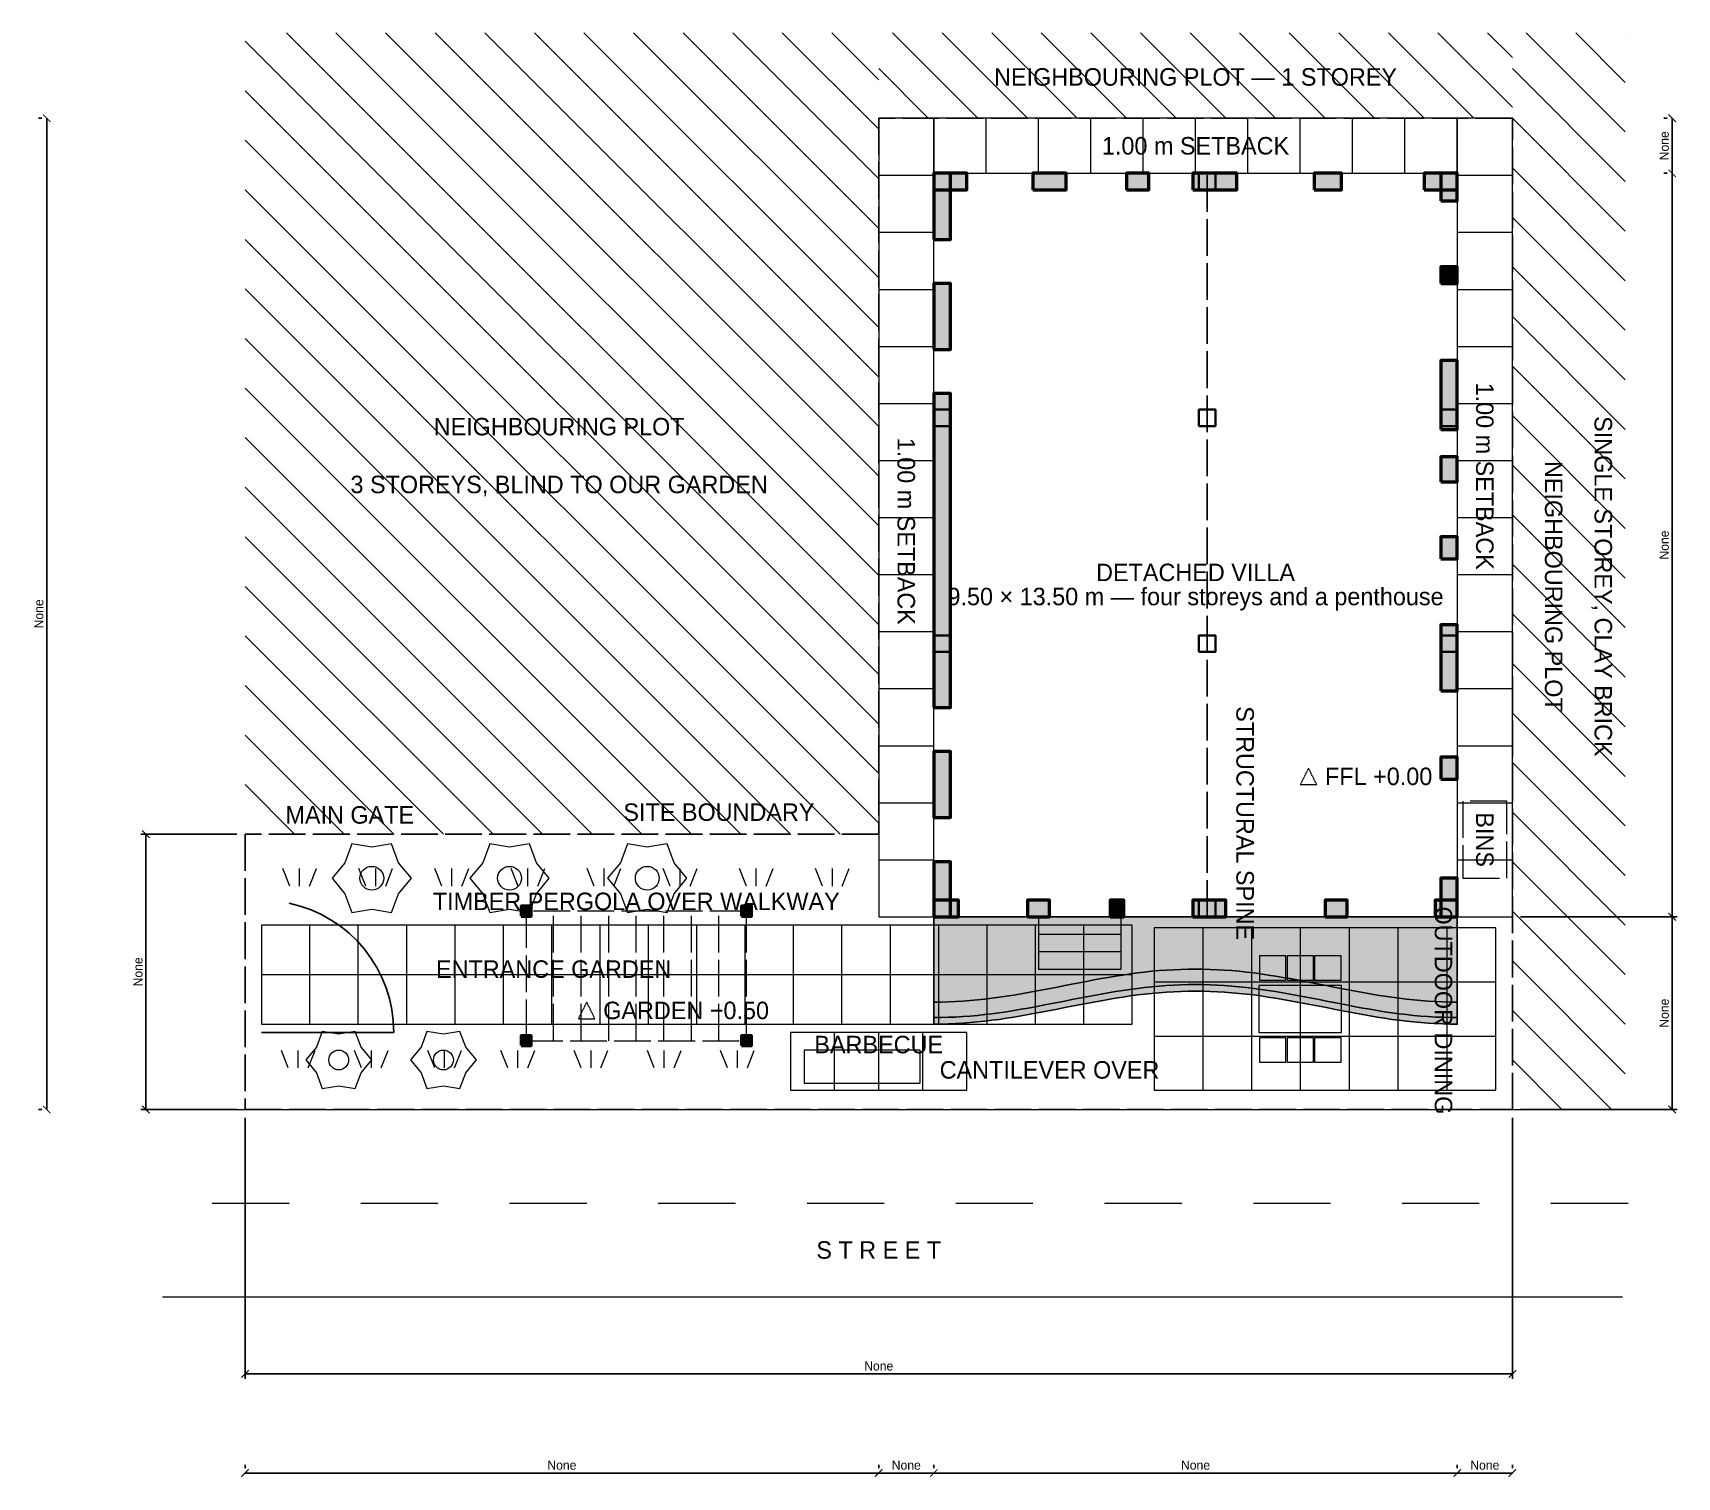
# Model space of a CAD drawing. Header units: millimetres. Extents: x -3851 to 25990, y -6675 to 19550.
import ezdxf
from ezdxf.enums import TextEntityAlignment as Align

# ---------------------------------------------------------------- set-up
doc = ezdxf.new("R2010")
doc.units = ezdxf.units.MM
doc.header["$LTSCALE"] = 20
doc.linetypes.add('DASHDOT', pattern=[3.556, 2.54, -0.508, 0, -0.508])
doc.linetypes.add('DASHED', pattern=[1.524, 1.27, -0.254])
for name, color, linetype, lineweight in [('A-ANNO-DIMS', 5, 'CONTINUOUS', 13), ('A-ANNO-PATT', 8, 'CONTINUOUS', 9), ('A-ANNO-SYMB', 5, 'DASHED', 13), ('A-ANNO-TEXT', 7, 'CONTINUOUS', 13), ('A-FLOR', 7, 'CONTINUOUS', 25), ('A-FLOR-STRS', 2, 'CONTINUOUS', 18), ('A-FURN', 6, 'CONTINUOUS', 13), ('A-WALL', 7, 'CONTINUOUS', 50), ('A-WALL-PATT', 7, 'CONTINUOUS', 9), ('G-ANNO-BNDY', 1, 'DASHDOT', 25), ('L-PLNT', 3, 'CONTINUOUS', 13), ('L-SITE', 3, 'CONTINUOUS', 18), ('S-COLS', 7, 'CONTINUOUS', 35)]:
    doc.layers.add(name, color=color, linetype=linetype, lineweight=lineweight)
doc.dimstyles.new('ARCH', dxfattribs={"dimtxt": 2.2, "dimasz": 1.8, "dimexe": 1.2, "dimexo": 2, "dimgap": 0.8, "dimtad": 1, "dimlfac": 0.001, "dimblk": 'ARCHTICK', "dimcen": 2.5, "dimazin": 3, "dimtfac": 1, "dimtmove": 0, "dimatfit": 3})

# ---------------------------------------------------------------- blocks, each defined once
blk = doc.blocks.new('_ARCHTICK')
at = {"color": 0, "linetype": 'BYBLOCK', "const_width": 0.15}
blk.add_lwpolyline([(-0.5, -0.5), (0.5, 0.5)], dxfattribs=at)

msp = doc.modelspace()

# ---------------------------------------------------------------- hatches: boundary and pattern name
at = {"layer": 'A-ANNO-PATT'}
msp.add_hatch(color=7, dxfattribs=at).paths.add_polyline_path([(12500, 3500), (12500, 1550), (12631.944, 1551.142), (12763.889, 1554.558), (12895.833, 1560.222), (13027.778, 1568.092), (13159.722, 1578.108), (13291.667, 1590.192), (13423.611, 1604.254), (13555.556, 1620.187), (13687.5, 1637.868), (13819.444, 1657.164), (13951.389, 1677.927), (14083.333, 1700), (14215.278, 1723.215), (14347.222, 1747.394), (14479.167, 1772.354), (14611.111, 1797.906), (14743.056, 1823.853), (14875, 1850), (15006.944, 1876.147), (15138.889, 1902.094), (15270.833, 1927.646), (15402.778, 1952.606), (15534.722, 1976.785), (15666.667, 2000), (15798.611, 2022.073), (15930.556, 2042.836), (16062.5, 2062.132), (16194.444, 2079.813), (16326.389, 2095.746), (16458.333, 2109.808), (16590.278, 2121.892), (16722.222, 2131.908), (16854.167, 2139.778), (16986.111, 2145.442), (17118.056, 2148.858), (17250, 2150), (17381.944, 2148.858), (17513.889, 2145.442), (17645.833, 2139.778), (17777.778, 2131.908), (17909.722, 2121.892), (18041.667, 2109.808), (18173.611, 2095.746), (18305.556, 2079.813), (18437.5, 2062.132), (18569.444, 2042.836), (18701.389, 2022.073), (18833.333, 2000), (18965.278, 1976.785), (19097.222, 1952.606), (19229.167, 1927.646), (19361.111, 1902.094), (19493.056, 1876.147), (19625, 1850), (19756.944, 1823.853), (19888.889, 1797.906), (20020.833, 1772.354), (20152.778, 1747.394), (20284.722, 1723.215), (20416.667, 1700), (20548.611, 1677.927), (20680.556, 1657.164), (20812.5, 1637.868), (20944.444, 1620.187), (21076.389, 1604.254), (21208.333, 1590.192), (21340.278, 1578.108), (21472.222, 1568.092), (21604.167, 1560.222), (21736.111, 1554.558), (21868.056, 1551.142), (22000, 1550), (22000, 3500)])
at = {"layer": 'A-WALL-PATT'}
for points in [[(12500, 15800), (12800, 15800), (12800, 17000), (12500, 17000)], [(12500, 16700), (13100, 16700), (13100, 17000), (12500, 17000)], [(14300, 16700), (14900, 16700), (14900, 17000), (14300, 17000)], [(16000, 16700), (16400, 16700), (16400, 17000), (16000, 17000)], [(17200, 16700), (18000, 16700), (18000, 17000), (17200, 17000)], [(19400, 16700), (19900, 16700), (19900, 17000), (19400, 17000)], [(21400, 16700), (22000, 16700), (22000, 17000), (21400, 17000)], [(21700, 16500), (22000, 16500), (22000, 17000), (21700, 17000)], [(21700, 15000), (22000, 15000), (22000, 15300), (21700, 15300)], [(12500, 13800), (12800, 13800), (12800, 15000), (12500, 15000)], [(21700, 12350), (22000, 12350), (22000, 13600), (21700, 13600)], [(12500, 7300), (12800, 7300), (12800, 13000), (12500, 13000)], [(21700, 11400), (22000, 11400), (22000, 11850), (21700, 11850)], [(21700, 10000), (22000, 10000), (22000, 10400), (21700, 10400)], [(21700, 7600), (22000, 7600), (22000, 8800), (21700, 8800)], [(12500, 5300), (12800, 5300), (12800, 6500), (12500, 6500)], [(21700, 6000), (22000, 6000), (22000, 6400), (21700, 6400)], [(12500, 3500), (12800, 3500), (12800, 4500), (12500, 4500)], [(21700, 3500), (22000, 3500), (22000, 4200), (21700, 4200)], [(5010, 3510), (5190, 3510), (5190, 3690), (5010, 3690)], [(9010, 3510), (9190, 3510), (9190, 3690), (9010, 3690)], [(12500, 3500), (12950, 3500), (12950, 3800), (12500, 3800)], [(14200, 3500), (14600, 3500), (14600, 3800), (14200, 3800)], [(15700, 3500), (15950, 3500), (15950, 3800), (15700, 3800)], [(17200, 3500), (17800, 3500), (17800, 3800), (17200, 3800)], [(19600, 3500), (20000, 3500), (20000, 3800), (19600, 3800)], [(21600, 3500), (22000, 3500), (22000, 3800), (21600, 3800)], [(5010, 1160), (5190, 1160), (5190, 1340), (5010, 1340)], [(9010, 1160), (9190, 1160), (9190, 1340), (9010, 1340)]]:
    msp.add_hatch(color=7, dxfattribs=at).paths.add_polyline_path(points)

# ---------------------------------------------------------------- linework, layer by layer
at = {"layer": 'A-ANNO-PATT'}
for p, q in [((11500, 7900), (0, 19400)), ((11500, 8800), (750, 19550)), ((11500, 9700), (1650, 19550)), ((11500, 10600), (2550, 19550)), ((11500, 11500), (3450, 19550)), ((11500, 12400), (4350, 19550)), ((11500, 13300), (5250, 19550)), ((11500, 14200), (6150, 19550)), ((11500, 15100), (7050, 19550)), ((11500, 16000), (7950, 19550)), ((11500, 16900), (8850, 19550)), ((11500, 17800), (9750, 19550)), ((11500, 18700), (10650, 19550)), ((13300, 18000), (11750, 19550)), ((14200, 18000), (12650, 19550)), ((15100, 18000), (13550, 19550)), ((16000, 18000), (14450, 19550)), ((16900, 18000), (15350, 19550)), ((17800, 18000), (16250, 19550)), ((18700, 18000), (17150, 19550)), ((19600, 18000), (18050, 19550)), ((20500, 18000), (18950, 19550)), ((21400, 18000), (19850, 19550)), ((22300, 18000), (20750, 19550)), ((23000, 18200), (21650, 19550)), ((23000, 19100), (22550, 19550)), ((25050, 17750), (23250, 19550)), ((25050, 18650), (24150, 19550)), ((25050, 19550), (25050, 19550)), ((12400, 18000), (11500, 18900)), ((25050, 16850), (23000, 18900)), ((11500, 7000), (0, 18500)), ((11500, 18000), (11500, 18000)), ((25050, 15950), (23000, 18000)), ((11500, 6100), (0, 17600)), ((25050, 15050), (23000, 17100)), ((11500, 5200), (0, 16700)), ((25050, 14150), (23000, 16200)), ((10800, 5000), (0, 15800)), ((25050, 13250), (23000, 15300)), ((9900, 5000), (0, 14900)), ((25050, 12350), (23000, 14400)), ((9000, 5000), (0, 14000)), ((25050, 11450), (23000, 13500)), ((8100, 5000), (0, 13100)), ((25050, 10550), (23000, 12600)), ((7200, 5000), (0, 12200)), ((25050, 9650), (23000, 11700)), ((6300, 5000), (0, 11300)), ((25050, 8750), (23000, 10800)), ((5400, 5000), (0, 10400)), ((25050, 7850), (23000, 9900)), ((4500, 5000), (0, 9500)), ((25050, 6950), (23000, 9000)), ((3600, 5000), (0, 8600)), ((25050, 6050), (23000, 8100)), ((2700, 5000), (0, 7700)), ((25050, 5150), (23000, 7200)), ((1800, 5000), (0, 6800)), ((25050, 4250), (23000, 6300)), ((900, 5000), (0, 5900)), ((25050, 3350), (23000, 5400)), ((0, 5000), (0, 5000)), ((25050, 2450), (23000, 4500)), ((25050, 1550), (23000, 3600)), ((25050, 650), (23000, 2700)), ((24800, 0), (23000, 1800)), ((23900, 0), (23000, 900)), ((23000, 0), (23000, 0))]:
    msp.add_line(p, q, dxfattribs=at)
at = {"layer": 'A-ANNO-SYMB'}
for points in [[(19300, 6200), (19150, 5900), (19450, 5900)], [(6200, 1950), (6050, 1650), (6350, 1650)]]:
    msp.add_lwpolyline(points, close=True, dxfattribs=at)
at = {"layer": 'A-FLOR', "linetype": 'DASHED', "ltscale": 26.25}
msp.add_line((17460, 3500), (17460, 17000), dxfattribs=at)
at = {"layer": 'A-FLOR'}
msp.add_line((300, 1400), (2700, 1400), dxfattribs=at)
msp.add_lwpolyline([(12500, 3500), (12500, 1550), (12631.944, 1551.142), (12763.889, 1554.558), (12895.833, 1560.222), (13027.778, 1568.092), (13159.722, 1578.108), (13291.667, 1590.192), (13423.611, 1604.254), (13555.556, 1620.187), (13687.5, 1637.868), (13819.444, 1657.164), (13951.389, 1677.927), (14083.333, 1700), (14215.278, 1723.215), (14347.222, 1747.394), (14479.167, 1772.354), (14611.111, 1797.906), (14743.056, 1823.853), (14875, 1850), (15006.944, 1876.147), (15138.889, 1902.094), (15270.833, 1927.646), (15402.778, 1952.606), (15534.722, 1976.785), (15666.667, 2000), (15798.611, 2022.073), (15930.556, 2042.836), (16062.5, 2062.132), (16194.444, 2079.813), (16326.389, 2095.746), (16458.333, 2109.808), (16590.278, 2121.892), (16722.222, 2131.908), (16854.167, 2139.778), (16986.111, 2145.442), (17118.056, 2148.858), (17250, 2150), (17381.944, 2148.858), (17513.889, 2145.442), (17645.833, 2139.778), (17777.778, 2131.908), (17909.722, 2121.892), (18041.667, 2109.808), (18173.611, 2095.746), (18305.556, 2079.813), (18437.5, 2062.132), (18569.444, 2042.836), (18701.389, 2022.073), (18833.333, 2000), (18965.278, 1976.785), (19097.222, 1952.606), (19229.167, 1927.646), (19361.111, 1902.094), (19493.056, 1876.147), (19625, 1850), (19756.944, 1823.853), (19888.889, 1797.906), (20020.833, 1772.354), (20152.778, 1747.394), (20284.722, 1723.215), (20416.667, 1700), (20548.611, 1677.927), (20680.556, 1657.164), (20812.5, 1637.868), (20944.444, 1620.187), (21076.389, 1604.254), (21208.333, 1590.192), (21340.278, 1578.108), (21472.222, 1568.092), (21604.167, 1560.222), (21736.111, 1554.558), (21868.056, 1551.142), (22000, 1550), (22000, 3500)], close=True, dxfattribs=at)
at = {"layer": 'A-FLOR', "linetype": 'DASHED', "ltscale": 26.25}
msp.add_lwpolyline([(12500, 1950), (12631.944, 1951.142), (12763.889, 1954.558), (12895.833, 1960.222), (13027.778, 1968.092), (13159.722, 1978.108), (13291.667, 1990.192), (13423.611, 2004.254), (13555.556, 2020.187), (13687.5, 2037.868), (13819.444, 2057.164), (13951.389, 2077.927), (14083.333, 2100), (14215.278, 2123.215), (14347.222, 2147.394), (14479.167, 2172.354), (14611.111, 2197.906), (14743.056, 2223.853), (14875, 2250), (15006.944, 2276.147), (15138.889, 2302.094), (15270.833, 2327.646), (15402.778, 2352.606), (15534.722, 2376.785), (15666.667, 2400), (15798.611, 2422.073), (15930.556, 2442.836), (16062.5, 2462.132), (16194.444, 2479.813), (16326.389, 2495.746), (16458.333, 2509.808), (16590.278, 2521.892), (16722.222, 2531.908), (16854.167, 2539.778), (16986.111, 2545.442), (17118.056, 2548.858), (17250, 2550), (17381.944, 2548.858), (17513.889, 2545.442), (17645.833, 2539.778), (17777.778, 2531.908), (17909.722, 2521.892), (18041.667, 2509.808), (18173.611, 2495.746), (18305.556, 2479.813), (18437.5, 2462.132), (18569.444, 2442.836), (18701.389, 2422.073), (18833.333, 2400), (18965.278, 2376.785), (19097.222, 2352.606), (19229.167, 2327.646), (19361.111, 2302.094), (19493.056, 2276.147), (19625, 2250), (19756.944, 2223.853), (19888.889, 2197.906), (20020.833, 2172.354), (20152.778, 2147.394), (20284.722, 2123.215), (20416.667, 2100), (20548.611, 2077.927), (20680.556, 2057.164), (20812.5, 2037.868), (20944.444, 2020.187), (21076.389, 2004.254), (21208.333, 1990.192), (21340.278, 1978.108), (21472.222, 1968.092), (21604.167, 1960.222), (21736.111, 1954.558), (21868.056, 1951.142), (22000, 1950)], dxfattribs=at)
at = {"layer": 'A-FLOR'}
for points in [[(12500, 1670), (12631.944, 1671.142), (12763.889, 1674.558), (12895.833, 1680.222), (13027.778, 1688.092), (13159.722, 1698.108), (13291.667, 1710.192), (13423.611, 1724.254), (13555.556, 1740.187), (13687.5, 1757.868), (13819.444, 1777.164), (13951.389, 1797.927), (14083.333, 1820), (14215.278, 1843.215), (14347.222, 1867.394), (14479.167, 1892.354), (14611.111, 1917.906), (14743.056, 1943.853), (14875, 1970), (15006.944, 1996.147), (15138.889, 2022.094), (15270.833, 2047.646), (15402.778, 2072.606), (15534.722, 2096.785), (15666.667, 2120), (15798.611, 2142.073), (15930.556, 2162.836), (16062.5, 2182.132), (16194.444, 2199.813), (16326.389, 2215.746), (16458.333, 2229.808), (16590.278, 2241.892), (16722.222, 2251.908), (16854.167, 2259.778), (16986.111, 2265.442), (17118.056, 2268.858), (17250, 2270), (17381.944, 2268.858), (17513.889, 2265.442), (17645.833, 2259.778), (17777.778, 2251.908), (17909.722, 2241.892), (18041.667, 2229.808), (18173.611, 2215.746), (18305.556, 2199.813), (18437.5, 2182.132), (18569.444, 2162.836), (18701.389, 2142.073), (18833.333, 2120), (18965.278, 2096.785), (19097.222, 2072.606), (19229.167, 2047.646), (19361.111, 2022.094), (19493.056, 1996.147), (19625, 1970), (19756.944, 1943.853), (19888.889, 1917.906), (20020.833, 1892.354), (20152.778, 1867.394), (20284.722, 1843.215), (20416.667, 1820), (20548.611, 1797.927), (20680.556, 1777.164), (20812.5, 1757.868), (20944.444, 1740.187), (21076.389, 1724.254), (21208.333, 1710.192), (21340.278, 1698.108), (21472.222, 1688.092), (21604.167, 1680.222), (21736.111, 1674.558), (21868.056, 1671.142), (22000, 1670)], [(12500, 1550), (12631.944, 1551.142), (12763.889, 1554.558), (12895.833, 1560.222), (13027.778, 1568.092), (13159.722, 1578.108), (13291.667, 1590.192), (13423.611, 1604.254), (13555.556, 1620.187), (13687.5, 1637.868), (13819.444, 1657.164), (13951.389, 1677.927), (14083.333, 1700), (14215.278, 1723.215), (14347.222, 1747.394), (14479.167, 1772.354), (14611.111, 1797.906), (14743.056, 1823.853), (14875, 1850), (15006.944, 1876.147), (15138.889, 1902.094), (15270.833, 1927.646), (15402.778, 1952.606), (15534.722, 1976.785), (15666.667, 2000), (15798.611, 2022.073), (15930.556, 2042.836), (16062.5, 2062.132), (16194.444, 2079.813), (16326.389, 2095.746), (16458.333, 2109.808), (16590.278, 2121.892), (16722.222, 2131.908), (16854.167, 2139.778), (16986.111, 2145.442), (17118.056, 2148.858), (17250, 2150), (17381.944, 2148.858), (17513.889, 2145.442), (17645.833, 2139.778), (17777.778, 2131.908), (17909.722, 2121.892), (18041.667, 2109.808), (18173.611, 2095.746), (18305.556, 2079.813), (18437.5, 2062.132), (18569.444, 2042.836), (18701.389, 2022.073), (18833.333, 2000), (18965.278, 1976.785), (19097.222, 1952.606), (19229.167, 1927.646), (19361.111, 1902.094), (19493.056, 1876.147), (19625, 1850), (19756.944, 1823.853), (19888.889, 1797.906), (20020.833, 1772.354), (20152.778, 1747.394), (20284.722, 1723.215), (20416.667, 1700), (20548.611, 1677.927), (20680.556, 1657.164), (20812.5, 1637.868), (20944.444, 1620.187), (21076.389, 1604.254), (21208.333, 1590.192), (21340.278, 1578.108), (21472.222, 1568.092), (21604.167, 1560.222), (21736.111, 1554.558), (21868.056, 1551.142), (22000, 1550)]]:
    msp.add_lwpolyline(points, dxfattribs=at)
msp.add_arc((300, 1400), 2400, 0, 78, dxfattribs=at)
at = {"layer": 'A-FLOR-STRS'}
for p, q in [((14400, 3500), (15900, 3500)), ((14400, 3183.333), (15900, 3183.333)), ((14400, 2866.667), (15900, 2866.667))]:
    msp.add_line(p, q, dxfattribs=at)
msp.add_lwpolyline([(14400, 2550), (15900, 2550), (15900, 3500), (14400, 3500)], close=True, dxfattribs=at)
at = {"layer": 'A-FURN'}
for p, q in [((12500, 1550), (12500, 3500)), ((22000, 1550), (22000, 3500))]:
    msp.add_line(p, q, dxfattribs=at)
for points in [[(11500, 3500), (12500, 3500), (12500, 18000), (11500, 18000)], [(12500, 17000), (22000, 17000), (22000, 18000), (12500, 18000)], [(22000, 3500), (23000, 3500), (23000, 18000), (22000, 18000)], [(300, 1550), (16100, 1550), (16100, 3350), (300, 3350)], [(16500, 350), (22700, 350), (22700, 3300), (16500, 3300)], [(18410, 2350), (18890, 2350), (18890, 2790), (18410, 2790)], [(18910, 2350), (19390, 2350), (19390, 2790), (18910, 2790)], [(19410, 2350), (19890, 2350), (19890, 2790), (19410, 2790)], [(18400, 1400), (19900, 1400), (19900, 2250), (18400, 2250)], [(9900, 350), (13100, 350), (13100, 1400), (9900, 1400)], [(18410, 860), (18890, 860), (18890, 1300), (18410, 1300)], [(18910, 860), (19390, 860), (19390, 1300), (18910, 1300)], [(19410, 860), (19890, 860), (19890, 1300), (19410, 1300)], [(10150, 480), (12250, 480), (12250, 1080), (10150, 1080)]]:
    msp.add_lwpolyline(points, close=True, dxfattribs=at)
at = {"layer": 'A-FURN', "linetype": 'DASHED', "ltscale": 26.25}
msp.add_lwpolyline([(22100, 4200), (22900, 4200), (22900, 5600), (22100, 5600)], close=True, dxfattribs=at)
at = {"layer": 'A-WALL'}
for points in [[(12500, 15800), (12800, 15800), (12800, 17000), (12500, 17000)], [(12500, 16700), (13100, 16700), (13100, 17000), (12500, 17000)], [(14300, 16700), (14900, 16700), (14900, 17000), (14300, 17000)], [(16000, 16700), (16400, 16700), (16400, 17000), (16000, 17000)], [(17200, 16700), (18000, 16700), (18000, 17000), (17200, 17000)], [(19400, 16700), (19900, 16700), (19900, 17000), (19400, 17000)], [(21400, 16700), (22000, 16700), (22000, 17000), (21400, 17000)], [(21700, 16500), (22000, 16500), (22000, 17000), (21700, 17000)], [(21700, 15000), (22000, 15000), (22000, 15300), (21700, 15300)], [(12500, 13800), (12800, 13800), (12800, 15000), (12500, 15000)], [(21700, 12350), (22000, 12350), (22000, 13600), (21700, 13600)], [(12500, 7300), (12800, 7300), (12800, 13000), (12500, 13000)], [(21700, 11400), (22000, 11400), (22000, 11850), (21700, 11850)], [(21700, 10000), (22000, 10000), (22000, 10400), (21700, 10400)], [(21700, 7600), (22000, 7600), (22000, 8800), (21700, 8800)], [(12500, 5300), (12800, 5300), (12800, 6500), (12500, 6500)], [(21700, 6000), (22000, 6000), (22000, 6400), (21700, 6400)], [(12500, 3500), (12800, 3500), (12800, 4500), (12500, 4500)], [(21700, 3500), (22000, 3500), (22000, 4200), (21700, 4200)], [(5010, 3510), (5190, 3510), (5190, 3690), (5010, 3690)], [(9010, 3510), (9190, 3510), (9190, 3690), (9010, 3690)], [(12500, 3500), (12950, 3500), (12950, 3800), (12500, 3800)], [(14200, 3500), (14600, 3500), (14600, 3800), (14200, 3800)], [(15700, 3500), (15950, 3500), (15950, 3800), (15700, 3800)], [(17200, 3500), (17800, 3500), (17800, 3800), (17200, 3800)], [(19600, 3500), (20000, 3500), (20000, 3800), (19600, 3800)], [(21600, 3500), (22000, 3500), (22000, 3800), (21600, 3800)], [(5010, 1160), (5190, 1160), (5190, 1340), (5010, 1340)], [(9010, 1160), (9190, 1160), (9190, 1340), (9010, 1340)]]:
    msp.add_lwpolyline(points, close=True, dxfattribs=at)
at = {"layer": 'G-ANNO-BNDY', "linetype": 'DASHED', "ltscale": 26.25}
msp.add_lwpolyline([(0, 0), (23000, 0), (23000, 18000), (11500, 18000), (11500, 5000), (0, 5000)], close=True, dxfattribs=at)
at = {"layer": 'L-PLNT'}
for p, q in [((810.625, 4055), (684.625, 4375)), ((990.625, 4055), (990.625, 4375)), ((1170.625, 4055), (1296.625, 4375)), ((2191.875, 4055), (2065.875, 4375)), ((2371.875, 4055), (2371.875, 4375)), ((2551.875, 4055), (2677.875, 4375)), ((3573.125, 4055), (3447.125, 4375)), ((3753.125, 4055), (3753.125, 4375)), ((3933.125, 4055), (4059.125, 4375)), ((4954.375, 4055), (4828.375, 4375)), ((5134.375, 4055), (5134.375, 4375)), ((5314.375, 4055), (5440.375, 4375)), ((6335.625, 4055), (6209.625, 4375)), ((6515.625, 4055), (6515.625, 4375)), ((6695.625, 4055), (6821.625, 4375)), ((7716.875, 4055), (7590.875, 4375)), ((7896.875, 4055), (7896.875, 4375)), ((8076.875, 4055), (8202.875, 4375)), ((9098.125, 4055), (8972.125, 4375)), ((9278.125, 4055), (9278.125, 4375)), ((9458.125, 4055), (9584.125, 4375)), ((10479.375, 4055), (10353.375, 4375)), ((10659.375, 4055), (10659.375, 4375)), ((10839.375, 4055), (10965.375, 4375)), ((784.286, 755), (658.286, 1075)), ((964.286, 755), (964.286, 1075)), ((1144.286, 755), (1270.286, 1075)), ((2112.857, 755), (1986.857, 1075)), ((2292.857, 755), (2292.857, 1075)), ((2472.857, 755), (2598.857, 1075)), ((3441.429, 755), (3315.429, 1075)), ((3621.429, 755), (3621.429, 1075)), ((3801.429, 755), (3927.429, 1075)), ((4770, 755), (4644, 1075)), ((4950, 755), (4950, 1075)), ((5130, 755), (5256, 1075)), ((6098.571, 755), (5972.571, 1075)), ((6278.571, 755), (6278.571, 1075)), ((6458.571, 755), (6584.571, 1075)), ((7427.143, 755), (7301.143, 1075)), ((7607.143, 755), (7607.143, 1075)), ((7787.143, 755), (7913.143, 1075)), ((8755.714, 755), (8629.714, 1075)), ((8935.714, 755), (8935.714, 1075)), ((9115.714, 755), (9241.714, 1075))]:
    msp.add_line(p, q, dxfattribs=at)
for points in [[(3020, 4200), (2786.36, 4480.8), (2660, 4823.538), (2300, 4761.6), (1940, 4823.538), (1813.64, 4480.8), (1580, 4200), (1813.64, 3919.2), (1940, 3576.462), (2300, 3638.4), (2660, 3576.462), (2786.36, 3919.2)], [(5520, 4200), (5286.36, 4480.8), (5160, 4823.538), (4800, 4761.6), (4440, 4823.538), (4313.64, 4480.8), (4080, 4200), (4313.64, 3919.2), (4440, 3576.462), (4800, 3638.4), (5160, 3576.462), (5286.36, 3919.2)], [(8020, 4200), (7786.36, 4480.8), (7660, 4823.538), (7300, 4761.6), (6940, 4823.538), (6813.64, 4480.8), (6580, 4200), (6813.64, 3919.2), (6940, 3576.462), (7300, 3638.4), (7660, 3576.462), (7786.36, 3919.2)], [(2300, 900), (2105.3, 1134), (2000, 1419.615), (1700, 1368), (1400, 1419.615), (1294.7, 1134), (1100, 900), (1294.7, 666), (1400, 380.385), (1700, 432), (2000, 380.385), (2105.3, 666)], [(4200, 900), (4005.3, 1134), (3900, 1419.615), (3600, 1368), (3300, 1419.615), (3194.7, 1134), (3000, 900), (3194.7, 666), (3300, 380.385), (3600, 432), (3900, 380.385), (4005.3, 666)]]:
    msp.add_lwpolyline(points, close=True, dxfattribs=at)
for centre, radius in [((2300, 4200), 216), ((4800, 4200), 216), ((7300, 4200), 216), ((1700, 900), 180), ((3600, 900), 180)]:
    msp.add_circle(centre, radius, dxfattribs=at)
at = {"layer": 'L-SITE'}
for p, q in [((13450, 17000), (13450, 18000)), ((14400, 17000), (14400, 18000)), ((15350, 17000), (15350, 18000)), ((16300, 17000), (16300, 18000)), ((17250, 17000), (17250, 18000)), ((18200, 17000), (18200, 18000)), ((19150, 17000), (19150, 18000)), ((20100, 17000), (20100, 18000)), ((21050, 17000), (21050, 18000)), ((11500, 16964.286), (12500, 16964.286)), ((22000, 16964.286), (23000, 16964.286)), ((11500, 15928.571), (12500, 15928.571)), ((22000, 15928.571), (23000, 15928.571)), ((11500, 14892.857), (12500, 14892.857)), ((22000, 14892.857), (23000, 14892.857)), ((11500, 13857.143), (12500, 13857.143)), ((22000, 13857.143), (23000, 13857.143)), ((11500, 12821.429), (12500, 12821.429)), ((22000, 12821.429), (23000, 12821.429)), ((11500, 11785.714), (12500, 11785.714)), ((22000, 11785.714), (23000, 11785.714)), ((11500, 10750), (12500, 10750)), ((22000, 10750), (23000, 10750)), ((11500, 9714.286), (12500, 9714.286)), ((22000, 9714.286), (23000, 9714.286)), ((11500, 8678.571), (12500, 8678.571)), ((22000, 8678.571), (23000, 8678.571)), ((11500, 7642.857), (12500, 7642.857)), ((22000, 7642.857), (23000, 7642.857)), ((11500, 6607.143), (12500, 6607.143)), ((22000, 6607.143), (23000, 6607.143)), ((11500, 5571.429), (12500, 5571.429)), ((22000, 5571.429), (23000, 5571.429)), ((11500, 4535.714), (12500, 4535.714)), ((22000, 4535.714), (23000, 4535.714)), ((1177.778, 1550), (1177.778, 3350)), ((2055.556, 1550), (2055.556, 3350)), ((2933.333, 1550), (2933.333, 3350)), ((3811.111, 1550), (3811.111, 3350)), ((4688.889, 1550), (4688.889, 3350)), ((5566.667, 1550), (5566.667, 3350)), ((6444.444, 1550), (6444.444, 3350)), ((7322.222, 1550), (7322.222, 3350)), ((8200, 1550), (8200, 3350)), ((9077.778, 1550), (9077.778, 3350)), ((9955.556, 1550), (9955.556, 3350)), ((10833.333, 1550), (10833.333, 3350)), ((11711.111, 1550), (11711.111, 3350)), ((12588.889, 1550), (12588.889, 3350)), ((13466.667, 1550), (13466.667, 3350)), ((14344.444, 1550), (14344.444, 3350)), ((15222.222, 1550), (15222.222, 3350)), ((17385.714, 350), (17385.714, 3300)), ((18271.429, 350), (18271.429, 3300)), ((19157.143, 350), (19157.143, 3300)), ((20042.857, 350), (20042.857, 3300)), ((20928.571, 350), (20928.571, 3300)), ((21814.286, 350), (21814.286, 3300)), ((300, 2450), (16100, 2450)), ((16500, 2316.667), (22700, 2316.667)), ((10700, 350), (10700, 1400)), ((11500, 350), (11500, 1400)), ((12300, 350), (12300, 1400)), ((16500, 1333.333), (22700, 1333.333)), ((-1500, 0), (25000, 0)), ((-600, -1700), (800, -1700)), ((2100, -1700), (3500, -1700)), ((4800, -1700), (6200, -1700)), ((7500, -1700), (8900, -1700)), ((10200, -1700), (11600, -1700)), ((12900, -1700), (14300, -1700)), ((15600, -1700), (17000, -1700)), ((18300, -1700), (19700, -1700)), ((21000, -1700), (22400, -1700)), ((23700, -1700), (25100, -1700)), ((-1500, -3400), (25000, -3400))]:
    msp.add_line(p, q, dxfattribs=at)
at = {"layer": 'L-SITE', "linetype": 'DASHED', "ltscale": 26.25}
for p, q in [((5600, 1250), (5600, 3600)), ((6100, 1250), (6100, 3600)), ((6600, 1250), (6600, 3600)), ((7100, 1250), (7100, 3600)), ((7600, 1250), (7600, 3600)), ((8100, 1250), (8100, 3600)), ((8600, 1250), (8600, 3600))]:
    msp.add_line(p, q, dxfattribs=at)
msp.add_lwpolyline([(5100, 1250), (9100, 1250), (9100, 3600), (5100, 3600)], close=True, dxfattribs=at)
at = {"layer": 'S-COLS'}
for points in [[(12500, 16700), (12800, 16700), (12800, 17000), (12500, 17000)], [(17310, 16700), (17610, 16700), (17610, 17000), (17310, 17000)], [(21700, 16700), (22000, 16700), (22000, 17000), (21700, 17000)], [(12500, 12410), (12800, 12410), (12800, 12710), (12500, 12710)], [(17310, 12410), (17610, 12410), (17610, 12710), (17310, 12710)], [(21700, 12410), (22000, 12410), (22000, 12710), (21700, 12710)], [(12500, 8310), (12800, 8310), (12800, 8610), (12500, 8610)], [(17310, 8310), (17610, 8310), (17610, 8610), (17310, 8610)], [(21700, 8310), (22000, 8310), (22000, 8610), (21700, 8610)], [(12500, 3500), (12800, 3500), (12800, 3800), (12500, 3800)], [(17310, 3500), (17610, 3500), (17610, 3800), (17310, 3800)], [(21700, 3500), (22000, 3500), (22000, 3800), (21700, 3800)]]:
    msp.add_lwpolyline(points, close=True, dxfattribs=at)

# ---------------------------------------------------------------- texts
at = {"layer": 'A-ANNO-TEXT'}
for s, p in [('NEIGHBOURING PLOT — 1 STOREY', (17250, 18750)), ('1.00 m SETBACK', (17250, 17500)), ('NEIGHBOURING PLOT', (5700, 12400)), ('3 STOREYS, BLIND TO OUR GARDEN', (5700, 11350)), ('DETACHED VILLA', (17250, 9753.353)), ('9.50 × 13.50 m — four storeys and a penthouse', (17250, 9315.202)), ('MAIN GATE', (1900, 5350)), ('SITE BOUNDARY', (8600, 5400)), ('TIMBER PERGOLA OVER WALKWAY', (7100, 3780)), ('ENTRANCE GARDEN', (5600, 2550)), ('BARBECUE', (11500, 1180)), ('CANTILEVER OVER', (14600, 720))]:
    msp.add_text(s, height=317.5, dxfattribs=at).set_placement(p, align=Align.MIDDLE_CENTER)
for s, p in [('1.00 m SETBACK', (22500, 11500)), ('SINGLE STOREY, CLAY BRICK', (24650, 9500)), ('1.00 m SETBACK', (12000, 10500)), ('NEIGHBOURING PLOT', (23750, 9500)), ('STRUCTURAL SPINE', (18150, 5200)), ('BINS', (22500, 4900)), ('OUTDOOR DINING', (21750, 1800))]:
    msp.add_text(s, height=317.5, rotation=-90, dxfattribs=at).set_placement(p, align=Align.MIDDLE_CENTER)
for s, p in [('FFL +0.00', (19600, 6050)), ('GARDEN −0.50', (6500, 1800))]:
    msp.add_text(s, height=317.5, dxfattribs=at).set_placement(p, align=Align.MIDDLE_LEFT)
at = {"layer": 'L-SITE'}
msp.add_text('S T R E E T', height=317.5, dxfattribs=at).set_placement((11500, -2550), align=Align.MIDDLE_CENTER)

# ---------------------------------------------------------------- dimensions: what is measured, and where the dimension line sits
at = {"layer": 'A-ANNO-DIMS'}
for base, p1, p2 in [((-3600, 0), (-3600, 0), (-3600, 18000)), ((25900, 17000), (25900, 17000), (25900, 18000)), ((25900, 3500), (25900, 3500), (25900, 17000)), ((-1800, 0), (0, 0), (0, 5000)), ((25900, 0), (23000, 0), (23000, 3500))]:
    msp.add_linear_dim(base=base, p1=p1, p2=p2, angle=90, text='None', dimstyle='ARCH', override={"dimscale": 75}, dxfattribs=at).render()
for base, p1, p2 in [((0, -4800), (0, 0), (23000, 0)), ((0, -6600), (0, -6600), (11500, -6600)), ((11500, -6600), (11500, -6600), (12500, -6600)), ((12500, -6600), (12500, -6600), (22000, -6600)), ((22000, -6600), (22000, -6600), (23000, -6600))]:
    msp.add_linear_dim(base=base, p1=p1, p2=p2, text='None', dimstyle='ARCH', override={"dimscale": 75}, dxfattribs=at).render()

doc.saveas('drawing.dxf')
